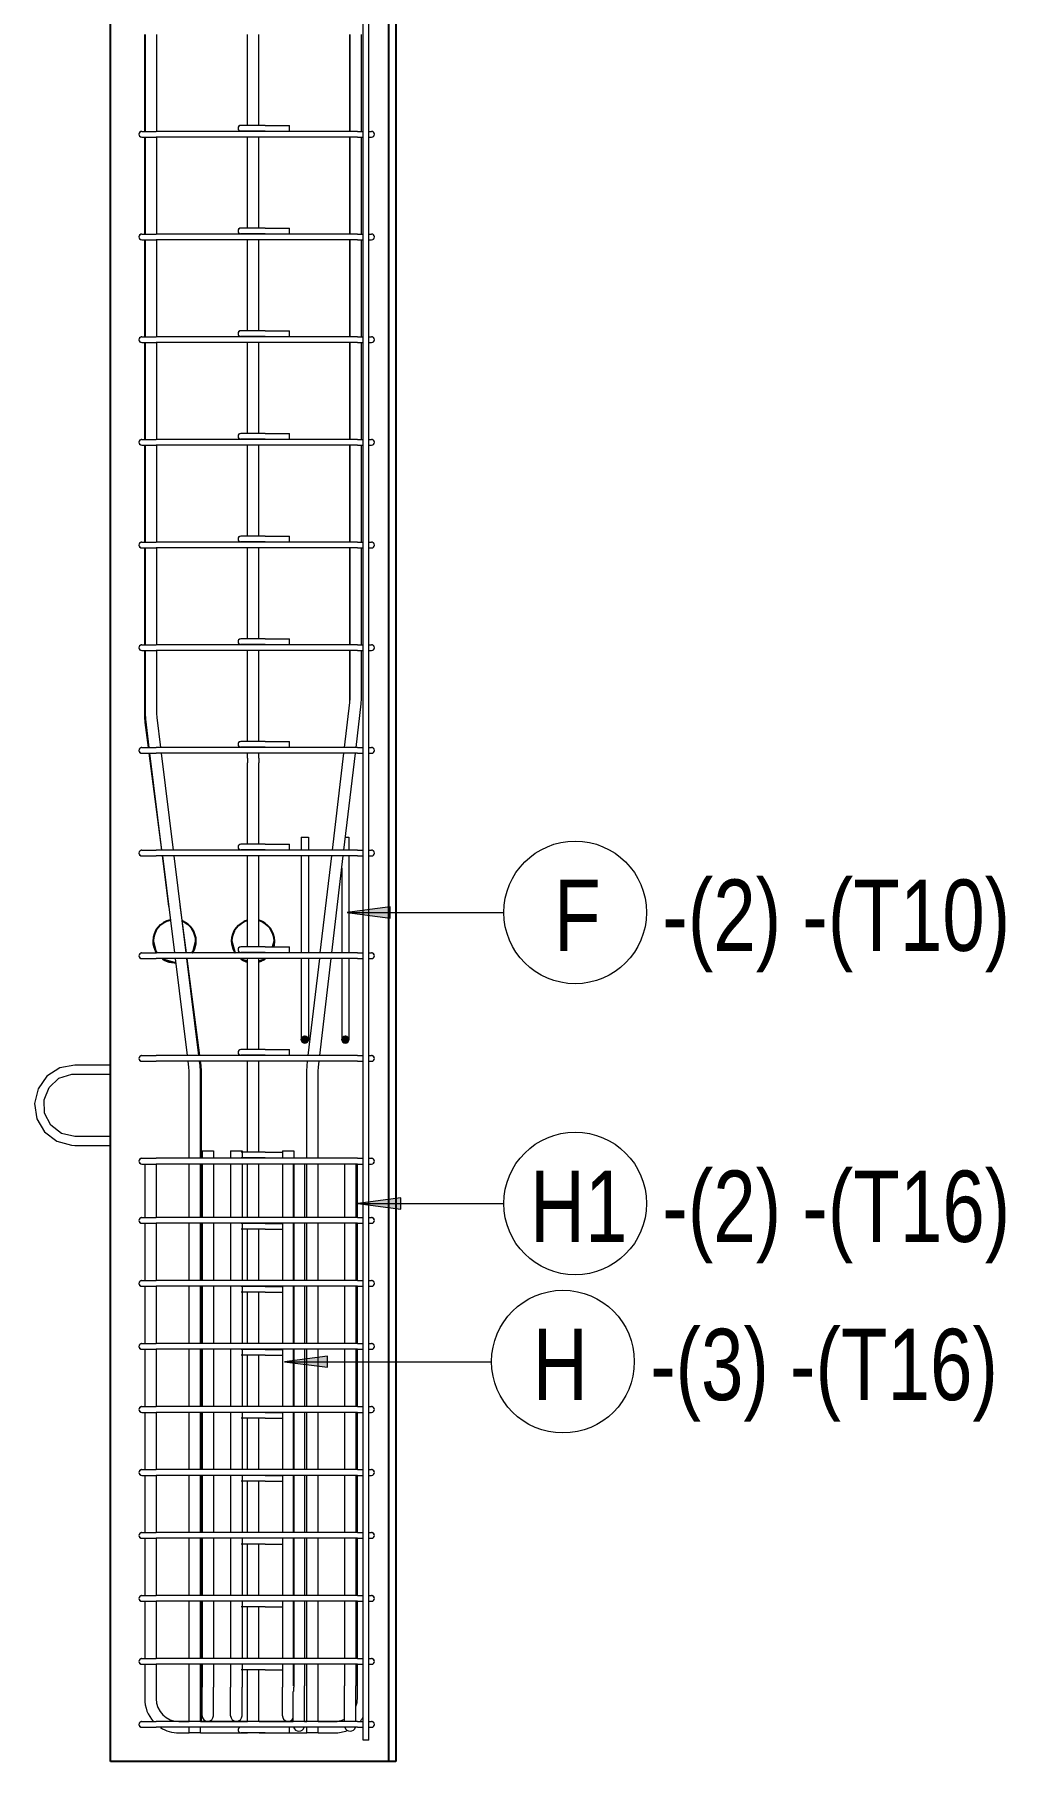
# Model space of a CAD drawing. Header units: millimetres. Extents: x 1435 to 26503, y -2036 to 18836.
# Drawn here: x 8909 to 10269, y -1395 to 1026 of the extents above; entities that cross this region are included whole.
import ezdxf

# ---------------------------------------------------------------- set-up
doc = ezdxf.new("R2010")
doc.units = ezdxf.units.MM
for name, color, linetype, lineweight in [('A-GENM', 13, 'Continuous', 18), ('A-WALL', 113, 'Continuous', 25), ('S-RBAR', 171, 'Continuous', 18), ('S-RBAR-IDEN', 171, 'Continuous', 9)]:
    doc.layers.add(name, color=color, linetype=linetype, lineweight=lineweight)
doc.styles.add('Nirmala UI Semilight', font='NirmalaS.ttf', dxfattribs={"width": 0.8, "height": 100})

# ---------------------------------------------------------------- blocks, each defined once
blk = doc.blocks.new('12_7Ø_ Lifting Insert_COLUMN - 12_9Ø Lifting insert-1653171-Elevation Right 1')
at = {"layer": 'A-GENM'}
for p, q in [((17735.4, 2176.3), (17685.4, 2176.3)), ((17685.4, 2163.6), (17735.4, 2163.6)), ((17735.4, 2076.3), (17685.4, 2076.3)), ((17685.4, 2063.6), (17735.4, 2063.6))]:
    blk.add_line(p, q, dxfattribs=at)
at = {"layer": 'A-GENM', "flags": 128}
for points in [[(17685.4, 2176.3), (17664.4, 2172.3), (17646.4, 2160.6), (17634, 2143.1), (17629.1, 2122.2), (17632.4, 2101), (17643.3, 2082.5), (17660.4, 2069.5), (17681.1, 2063.8), (17685.4, 2063.6)], [(17685.4, 2076.3), (17667, 2080.4), (17652.1, 2091.9), (17643.3, 2108.6), (17642.4, 2127.4), (17649.5, 2144.8), (17663.3, 2157.7), (17681.3, 2163.5), (17685.4, 2163.6)]]:
    blk.add_lwpolyline(points, dxfattribs=at)
blk = doc.blocks.new('M_Rebar Tag_rfa MARK - ARROW-794226-Elevation Right 1')
at = {"layer": 'S-RBAR-IDEN'}
blk.add_circle((17010.2, 3367), 100, dxfattribs=at)

msp = doc.modelspace()

# ---------------------------------------------------------------- hatches: boundary and pattern name
at = {"layer": 'S-RBAR'}
for points in [[(9287.7, -388), (9292.7, -383), (9287.7, -378), (9282.7, -383)], [(9344.5, -388), (9349.5, -383), (9344.5, -378), (9339.5, -383)]]:
    msp.add_hatch(color=256, dxfattribs=at).paths.add_polyline_path(points)
h = msp.add_hatch(color=256, dxfattribs=at)
edge = h.paths.add_edge_path()
edge.add_arc((9287.7, -383), 5, 0, 360)
h = msp.add_hatch(color=256, dxfattribs=at)
edge = h.paths.add_edge_path()
edge.add_arc((9344.5, -383), 5, 0, 360)
at = {"layer": 'S-RBAR-IDEN'}
for points in [[(9347.2, -204.8), (9407.2, -212.7), (9407.2, -196.9)], [(9362, -612.8), (9422, -620.7), (9422, -604.9)], [(9259.4, -834.6), (9319.4, -842.5), (9319.4, -826.7)]]:
    msp.add_hatch(color=256, dxfattribs=at).paths.add_polyline_path(points)

# ---------------------------------------------------------------- linework, layer by layer
at = {"layer": 'A-WALL'}
for p, q in [((9405.3, -1395), (9405.3, 3660)), ((9415.3, 3650), (9415.3, -1395)), ((9015.3, -1395), (9015.3, 3040)), ((9242.9, -253.1), (9245.1, -245)), ((9105.1, -275), (9107, -274.5)), ((9415.3, -1395), (9015.3, -1395))]:
    msp.add_line(p, q, dxfattribs=at)
at = {"layer": 'A-WALL', "flags": 128}
for points in [[(9075.1, -245), (9079.1, -260), (9080.7, -261.6)], [(9129.5, -261.6), (9131.1, -259.9), (9135.1, -245)], [(9185.1, -245), (9189.1, -260), (9190.7, -261.6)], [(9088.7, -269.6), (9090.1, -271), (9105.1, -275)], [(9198.7, -269.6), (9200.1, -271), (9207.3, -272.9)], [(9223.5, -272.7), (9230.3, -270.9), (9231.5, -269.6)]]:
    msp.add_lwpolyline(points, dxfattribs=at)
at = {"layer": 'A-WALL'}
for centre, start, end in [((9105.1, -245), 100.4023, 180), ((9105.1, -245), 0, 68.1369), ((9215.1, -245), 105.0838, 180), ((9215.1, -245), 0, 73.6277), ((9105.1, -245), 180.4445, 209.7032), ((9105.1, -245), 210.8168, 213.7923), ((9105.1, -245), 326.2077, 329.6202), ((9105.1, -245), 330.7388, 359.552), ((9215.1, -245), 180.4445, 209.7032), ((9215.1, -245), 210.8168, 213.7923), ((9215.1, -245), 345.0621, 359.5481), ((9105.1, -245), 235.564, 239.6192), ((9105.1, -245), 241.0173, 269.2678), ((9105.1, -245), 270.7211, 273.7238), ((9215.1, -245), 235.564, 239.6192), ((9215.1, -245), 241.0173, 254.9162), ((9215.1, -245), 286.3723, 299.9145), ((9215.1, -245), 301.2876, 304.4581)]:
    msp.add_arc(centre, 30, start, end, dxfattribs=at)
at = {"layer": 'S-RBAR'}
for p, q in [((9369.3, -1365), (9369.3, 3630)), ((9377.3, -1365), (9377.3, 3630)), ((9063.4, 890), (9063.4, 1025.7)), ((9064.3, 890), (9064.3, 1025.7)), ((9080.3, 890), (9080.3, 1025.7)), ((9207.3, 898.5), (9207.3, 1025.7)), ((9223.3, 898.5), (9223.3, 1025.7)), ((9350.9, 890), (9350.9, 1025.7)), ((9351.2, 890), (9351.2, 1025.7)), ((9367.2, 890), (9367.2, 1025.7)), ((9232.2, 898.5), (9198.1, 898.5)), ((9232.2, 898.5), (9266.1, 898.5)), ((9266.1, 890.5), (9266.1, 898.5)), ((9059.3, 890), (9079.3, 890)), ((9059.3, 882), (9079.3, 882)), ((9063.4, 746.1), (9063.4, 882)), ((9064.3, 746.1), (9064.3, 882)), ((9361.3, 890), (9079.3, 890)), ((9361.3, 882), (9079.3, 882)), ((9080.3, 746.1), (9080.3, 882)), ((9232.2, 890.5), (9198.1, 890.5)), ((9207.3, 754.5), (9207.3, 882)), ((9223.3, 754.5), (9223.3, 882)), ((9232.2, 890.5), (9266.1, 890.5)), ((9350.9, 746.1), (9350.9, 882)), ((9351.2, 746.1), (9351.2, 882)), ((9361.3, 890), (9369.9, 890)), ((9361.3, 882), (9369.9, 882)), ((9367.2, 746.1), (9367.2, 882)), ((9378.5, 890), (9381.3, 890)), ((9378.5, 882), (9381.3, 882)), ((9232.2, 754.5), (9198.1, 754.5)), ((9232.2, 754.5), (9266.1, 754.5)), ((9266.1, 746.5), (9266.1, 754.5)), ((9059.3, 746.1), (9079.3, 746.1)), ((9059.3, 738.1), (9079.3, 738.1)), ((9063.4, 602.1), (9063.4, 738.1)), ((9064.3, 602.1), (9064.3, 738.1)), ((9361.3, 746.1), (9079.3, 746.1)), ((9361.3, 738.1), (9079.3, 738.1)), ((9080.3, 602.1), (9080.3, 738.1)), ((9232.2, 746.5), (9198.1, 746.5)), ((9207.3, 610.6), (9207.3, 738.1)), ((9223.3, 610.6), (9223.3, 738.1)), ((9232.2, 746.5), (9266.1, 746.5)), ((9350.9, 602.1), (9350.9, 738.1)), ((9351.2, 602.1), (9351.2, 738.1)), ((9361.3, 746.1), (9369.9, 746.1)), ((9361.3, 738.1), (9369.9, 738.1)), ((9367.2, 602.1), (9367.2, 738.1)), ((9378.5, 746.1), (9381.3, 746.1)), ((9378.5, 738.1), (9381.3, 738.1)), ((9232.2, 610.6), (9198.1, 610.6)), ((9232.2, 610.6), (9266.1, 610.6)), ((9266.1, 602.6), (9266.1, 610.6)), ((9059.3, 602.1), (9079.3, 602.1)), ((9059.3, 594.1), (9079.3, 594.1)), ((9063.4, 458.2), (9063.4, 594.1)), ((9064.3, 458.2), (9064.3, 594.1)), ((9361.3, 602.1), (9079.3, 602.1)), ((9361.3, 594.1), (9079.3, 594.1)), ((9080.3, 458.2), (9080.3, 594.1)), ((9232.2, 602.6), (9198.1, 602.6)), ((9207.3, 466.6), (9207.3, 594.1)), ((9223.3, 466.6), (9223.3, 594.1)), ((9232.2, 602.6), (9266.1, 602.6)), ((9350.9, 458.2), (9350.9, 594.1)), ((9351.2, 458.2), (9351.2, 594.1)), ((9361.3, 602.1), (9369.9, 602.1)), ((9361.3, 594.1), (9369.9, 594.1)), ((9367.2, 458.2), (9367.2, 594.1)), ((9378.5, 602.1), (9381.3, 602.1)), ((9378.5, 594.1), (9381.3, 594.1)), ((9232.2, 466.6), (9198.1, 466.6)), ((9232.2, 466.6), (9266.1, 466.6)), ((9266.1, 458.6), (9266.1, 466.6)), ((9059.3, 458.2), (9079.3, 458.2)), ((9059.3, 450.2), (9079.3, 450.2)), ((9063.4, 314.2), (9063.4, 450.2)), ((9064.3, 314.2), (9064.3, 450.2)), ((9361.3, 458.2), (9079.3, 458.2)), ((9361.3, 450.2), (9079.3, 450.2)), ((9080.3, 314.2), (9080.3, 450.2)), ((9232.2, 458.6), (9198.1, 458.6)), ((9207.3, 322.7), (9207.3, 450.2)), ((9223.3, 322.7), (9223.3, 450.2)), ((9232.2, 458.6), (9266.1, 458.6)), ((9350.9, 314.2), (9350.9, 450.2)), ((9351.2, 314.2), (9351.2, 450.2)), ((9361.3, 458.2), (9369.9, 458.2)), ((9361.3, 450.2), (9369.9, 450.2)), ((9367.2, 314.2), (9367.2, 450.2)), ((9378.5, 458.2), (9381.3, 458.2)), ((9378.5, 450.2), (9381.3, 450.2)), ((9232.2, 322.7), (9198.1, 322.7)), ((9232.2, 322.7), (9266.1, 322.7)), ((9266.1, 314.7), (9266.1, 322.7)), ((9059.3, 314.2), (9079.3, 314.2)), ((9059.3, 306.2), (9079.3, 306.2)), ((9063.4, 170.3), (9063.4, 306.2)), ((9064.3, 170.3), (9064.3, 306.2)), ((9361.3, 314.2), (9079.3, 314.2)), ((9361.3, 306.2), (9079.3, 306.2)), ((9080.3, 170.3), (9080.3, 306.2)), ((9232.2, 314.7), (9198.1, 314.7)), ((9207.3, 178.7), (9207.3, 306.2)), ((9223.3, 178.7), (9223.3, 306.2)), ((9232.2, 314.7), (9266.1, 314.7)), ((9350.9, 170.3), (9350.9, 306.2)), ((9351.2, 170.3), (9351.2, 306.2)), ((9361.3, 314.2), (9369.9, 314.2)), ((9361.3, 306.2), (9369.9, 306.2)), ((9367.2, 170.3), (9367.2, 306.2)), ((9378.5, 314.2), (9381.3, 314.2)), ((9378.5, 306.2), (9381.3, 306.2)), ((9059.3, 170.3), (9079.3, 170.3)), ((9361.3, 170.3), (9079.3, 170.3)), ((9232.2, 178.7), (9198.1, 178.7)), ((9232.2, 170.7), (9198.1, 170.7)), ((9232.2, 178.7), (9266.1, 178.7)), ((9232.2, 170.7), (9266.1, 170.7)), ((9266.1, 170.7), (9266.1, 178.7)), ((9361.3, 170.3), (9369.9, 170.3)), ((9378.5, 170.3), (9381.3, 170.3)), ((9059.3, 162.3), (9079.3, 162.3)), ((9063.4, 69), (9063.4, 162.3)), ((9064.3, 73.9), (9064.3, 162.3)), ((9361.3, 162.3), (9079.3, 162.3)), ((9080.3, 73.9), (9080.3, 162.3)), ((9207.3, 34.8), (9207.3, 162.3)), ((9223.3, 34.8), (9223.3, 162.3)), ((9350.9, 93.4), (9350.9, 162.3)), ((9351.2, 95.2), (9351.2, 162.3)), ((9361.3, 162.3), (9369.9, 162.3)), ((9367.2, 95.2), (9367.2, 162.3)), ((9378.5, 162.3), (9381.3, 162.3)), ((9064.8, 66.3), (9064.3, 73.9)), ((9080.6, 68.3), (9080.3, 73.9)), ((9343.4, 26.3), (9350.8, 89.6)), ((9350.6, 87.8), (9350.9, 93.4)), ((9350.8, 89.6), (9351.2, 95.2)), ((9359.5, 26.3), (9366.7, 87.7)), ((9366.7, 87.7), (9367.2, 95.2)), ((9063.9, 61.3), (9063.4, 69)), ((9068.4, 26.3), (9063.9, 61.3)), ((9069.7, 26.3), (9064.8, 66.3)), ((9085.8, 26.3), (9080.6, 68.3)), ((9059.3, 26.3), (9079.3, 26.3)), ((9361.3, 26.3), (9079.3, 26.3)), ((9232.2, 34.8), (9198.1, 34.8)), ((9232.2, 26.8), (9198.1, 26.8)), ((9232.2, 34.8), (9266.1, 34.8)), ((9232.2, 26.8), (9266.1, 26.8)), ((9266.1, 26.8), (9266.1, 34.8)), ((9361.3, 26.3), (9369.9, 26.3)), ((9378.5, 26.3), (9381.3, 26.3)), ((9059.3, 18.3), (9079.3, 18.3)), ((9087.1, -117.6), (9069.5, 18.3)), ((9087.5, -117.6), (9070.7, 18.3)), ((9361.3, 18.3), (9079.3, 18.3)), ((9103.7, -117.6), (9086.8, 18.3)), ((9207.3, 11.6), (9207.3, 18.3)), ((9207.3, 11.6), (9207.3, 5.1)), ((9207.3, -109.2), (9207.3, 5.1)), ((9223.3, 11.6), (9223.3, 18.3)), ((9223.3, 11.6), (9223.3, 5.1)), ((9223.3, -109.2), (9223.3, 5.1)), ((9326.4, -117.6), (9342.4, 18.3)), ((9342.5, -117.6), (9358.5, 18.3)), ((9361.3, 18.3), (9369.9, 18.3)), ((9378.5, 18.3), (9381.3, 18.3)), ((9059.3, -117.6), (9079.3, -117.6)), ((9361.3, -117.6), (9079.3, -117.6)), ((9232.2, -109.2), (9198.1, -109.2)), ((9232.2, -117.2), (9198.1, -117.2)), ((9232.2, -109.2), (9266.1, -109.2)), ((9232.2, -117.2), (9266.1, -117.2)), ((9266.1, -117.2), (9266.1, -109.2)), ((9282.7, -99.5), (9282.7, -117.6)), ((9282.7, -99.5), (9292.7, -99.5)), ((9292.7, -99.5), (9292.7, -117.6)), ((9344.7, -99.5), (9349.5, -99.5)), ((9349.5, -99.5), (9349.5, -117.6)), ((9361.3, -117.6), (9369.9, -117.6)), ((9378.5, -117.6), (9381.3, -117.6)), ((9059.3, -125.6), (9079.3, -125.6)), ((9361.3, -125.6), (9079.3, -125.6)), ((9097.3, -196.7), (9088.1, -125.6)), ((9105.4, -261.6), (9088.5, -125.6)), ((9121.5, -261.6), (9104.7, -125.6)), ((9207.3, -253.1), (9207.3, -125.6)), ((9223.3, -253.1), (9223.3, -125.6)), ((9282.7, -125.6), (9282.7, -261.6)), ((9292.7, -125.6), (9292.7, -261.6)), ((9309.4, -261.6), (9325.5, -125.6)), ((9325.6, -261.6), (9341.6, -125.6)), ((9339.5, -142.9), (9339.5, -261.6)), ((9349.5, -125.6), (9349.5, -261.6)), ((9361.3, -125.6), (9369.9, -125.6)), ((9378.5, -125.6), (9381.3, -125.6)), ((9121.9, -261.6), (9113.2, -194.7)), ((9059.3, -261.6), (9079.3, -261.6)), ((9361.3, -261.6), (9079.3, -261.6)), ((9232.2, -253.1), (9198.1, -253.1)), ((9232.2, -261.1), (9198.1, -261.1)), ((9232.2, -253.1), (9266.1, -253.1)), ((9232.2, -261.1), (9266.1, -261.1)), ((9266.1, -261.1), (9266.1, -253.1)), ((9361.3, -261.6), (9369.9, -261.6)), ((9378.5, -261.6), (9381.3, -261.6)), ((9059.3, -269.6), (9079.3, -269.6)), ((9361.3, -269.6), (9079.3, -269.6)), ((9123.2, -405.5), (9106.4, -269.6)), ((9139.3, -405.5), (9122.5, -269.6)), ((9140.5, -405.5), (9122.9, -269.6)), ((9207.3, -397.1), (9207.3, -269.6)), ((9223.3, -397.1), (9223.3, -269.6)), ((9282.7, -269.6), (9282.7, -348)), ((9292.5, -405.5), (9308.5, -269.6)), ((9292.7, -269.6), (9292.7, -348)), ((9308.6, -405.5), (9324.6, -269.6)), ((9339.5, -269.6), (9339.5, -348)), ((9349.5, -269.6), (9349.5, -348)), ((9361.3, -269.6), (9369.9, -269.6)), ((9378.5, -269.6), (9381.3, -269.6)), ((9282.7, -348), (9282.7, -383)), ((9292.7, -348), (9292.7, -383)), ((9339.5, -348), (9339.5, -383)), ((9349.5, -348), (9349.5, -383)), ((9287.7, -378), (9282.7, -383)), ((9282.7, -383), (9287.7, -388)), ((9292.7, -383), (9287.7, -378)), ((9287.7, -388), (9292.7, -383)), ((9344.5, -378), (9339.5, -383)), ((9339.5, -383), (9344.5, -388)), ((9349.5, -383), (9344.5, -378)), ((9344.5, -388), (9349.5, -383)), ((9059.3, -405.5), (9079.3, -405.5)), ((9361.3, -405.5), (9079.3, -405.5)), ((9232.2, -397.1), (9198.1, -397.1)), ((9232.2, -405.1), (9198.1, -405.1)), ((9207.3, -405.5), (9207.3, -405.1)), ((9223.3, -405.5), (9223.3, -405.1)), ((9232.2, -397.1), (9266.1, -397.1)), ((9232.2, -405.1), (9266.1, -405.1)), ((9266.1, -405.1), (9266.1, -397.1)), ((9361.3, -405.5), (9369.9, -405.5)), ((9378.5, -405.5), (9381.3, -405.5)), ((9059.3, -413.5), (9079.3, -413.5)), ((9361.3, -413.5), (9079.3, -413.5)), ((9125.2, -421.6), (9124.2, -413.5)), ((9125.5, -427.2), (9125.2, -421.6)), ((9125.5, -549.5), (9125.5, -427.2)), ((9141.1, -419.6), (9140.3, -413.5)), ((9141.5, -427.2), (9141.1, -419.6)), ((9141.5, -549.5), (9141.5, -427.2)), ((9142.3, -419.6), (9141.6, -413.5)), ((9142.8, -427.2), (9142.3, -419.6)), ((9142.8, -549.5), (9142.8, -427.2)), ((9207.3, -420.6), (9207.3, -413.5)), ((9207.3, -427.2), (9207.3, -420.6)), ((9207.3, -541), (9207.3, -427.2)), ((9223.3, -420.6), (9223.3, -413.5)), ((9223.3, -427.2), (9223.3, -420.6)), ((9223.3, -541), (9223.3, -427.2)), ((9290.4, -427.2), (9290.8, -419.7)), ((9290.4, -549.5), (9290.4, -427.2)), ((9290.8, -419.7), (9291.5, -413.5)), ((9306.4, -427.2), (9306.7, -421.5)), ((9306.4, -549.5), (9306.4, -427.2)), ((9306.7, -421.5), (9307.6, -413.5)), ((9361.3, -413.5), (9369.9, -413.5)), ((9378.5, -413.5), (9381.3, -413.5)), ((9059.3, -549.5), (9079.3, -549.5)), ((9361.3, -549.5), (9079.3, -549.5)), ((9143.6, -538.9), (9143.6, -549.5)), ((9143.6, -538.9), (9159.6, -538.9)), ((9159.6, -538.9), (9159.6, -549.5)), ((9183.7, -538.9), (9183.7, -549.5)), ((9183.7, -538.9), (9199.7, -538.9)), ((9232.2, -541), (9198.5, -541)), ((9232.2, -549), (9198.5, -549)), ((9199.7, -538.9), (9199.7, -549.5)), ((9207.3, -549.5), (9207.3, -549)), ((9223.3, -549.5), (9223.3, -549)), ((9232.2, -541), (9255.8, -541)), ((9232.2, -549), (9255.8, -549)), ((9256.3, -538.9), (9256.3, -549.5)), ((9256.3, -538.9), (9272.3, -538.9)), ((9272.3, -538.9), (9272.3, -549.5)), ((9361.3, -549.5), (9369.9, -549.5)), ((9378.5, -549.5), (9381.3, -549.5)), ((9059.3, -557.5), (9079.3, -557.5)), ((9063.3, -557.5), (9063.3, -632.6)), ((9079.3, -557.5), (9079.3, -632.6)), ((9361.3, -557.5), (9079.3, -557.5)), ((9125.5, -632.6), (9125.5, -557.5)), ((9141.5, -632.6), (9141.5, -557.5)), ((9142.8, -632.6), (9142.8, -557.5)), ((9143.6, -557.5), (9143.6, -632.6)), ((9159.6, -557.5), (9159.6, -632.6)), ((9183.7, -557.5), (9183.7, -632.6)), ((9199.7, -557.5), (9199.7, -632.6)), ((9207.3, -632.6), (9207.3, -557.5)), ((9223.3, -632.6), (9223.3, -557.5)), ((9256.3, -557.5), (9256.3, -632.6)), ((9271.4, -557.5), (9271.4, -632.6)), ((9272.3, -557.5), (9272.3, -632.6)), ((9287.4, -557.5), (9287.4, -632.6)), ((9290.4, -632.6), (9290.4, -557.5)), ((9306.4, -632.6), (9306.4, -557.5)), ((9343.2, -557.5), (9343.2, -632.6)), ((9359.2, -557.5), (9359.2, -632.6)), ((9361.3, -632.6), (9361.3, -557.5)), ((9361.3, -557.5), (9369.9, -557.5)), ((9378.5, -557.5), (9381.3, -557.5)), ((9059.3, -632.6), (9079.3, -632.6)), ((9059.3, -640.6), (9079.3, -640.6)), ((9063.3, -640.6), (9063.3, -720.9)), ((9361.3, -632.6), (9079.3, -632.6)), ((9361.3, -640.6), (9079.3, -640.6)), ((9079.3, -640.6), (9079.3, -720.9)), ((9125.5, -720.9), (9125.5, -640.6)), ((9141.5, -720.9), (9141.5, -640.6)), ((9142.8, -720.9), (9142.8, -640.6)), ((9143.6, -640.6), (9143.6, -720.9)), ((9159.6, -640.6), (9159.6, -720.9)), ((9183.7, -640.6), (9183.7, -720.9)), ((9232.2, -640.9), (9198.5, -640.9)), ((9232.2, -648.9), (9198.5, -648.9)), ((9199.7, -640.6), (9199.7, -720.9)), ((9207.3, -720.9), (9207.3, -648.9)), ((9223.3, -720.9), (9223.3, -648.9)), ((9232.2, -640.9), (9256.3, -640.9)), ((9232.2, -648.9), (9256.3, -648.9)), ((9256.3, -640.6), (9256.3, -720.9)), ((9271.4, -640.6), (9271.4, -720.9)), ((9272.3, -640.6), (9272.3, -720.9)), ((9287.4, -640.6), (9287.4, -720.9)), ((9290.4, -720.9), (9290.4, -640.6)), ((9306.4, -720.9), (9306.4, -640.6)), ((9343.2, -640.6), (9343.2, -720.9)), ((9359.2, -640.6), (9359.2, -720.9)), ((9361.3, -632.6), (9369.9, -632.6)), ((9361.3, -640.6), (9369.9, -640.6)), ((9361.3, -720.9), (9361.3, -640.6)), ((9378.5, -632.6), (9381.3, -632.6)), ((9378.5, -640.6), (9381.3, -640.6)), ((9059.3, -720.9), (9079.3, -720.9)), ((9361.3, -720.9), (9079.3, -720.9)), ((9361.3, -720.9), (9369.9, -720.9)), ((9378.5, -720.9), (9381.3, -720.9)), ((9059.3, -728.9), (9079.3, -728.9)), ((9063.3, -728.9), (9063.3, -809.2)), ((9361.3, -728.9), (9079.3, -728.9)), ((9079.3, -728.9), (9079.3, -809.2)), ((9125.5, -809.2), (9125.5, -728.9)), ((9141.5, -809.2), (9141.5, -728.9)), ((9142.8, -809.2), (9142.8, -728.9)), ((9143.6, -728.9), (9143.6, -809.2)), ((9159.6, -728.9), (9159.6, -809.2)), ((9183.7, -728.9), (9183.7, -809.2)), ((9232.2, -729.2), (9198.5, -729.2)), ((9232.2, -737.2), (9198.5, -737.2)), ((9199.7, -728.9), (9199.7, -809.2)), ((9207.3, -809.2), (9207.3, -737.2)), ((9223.3, -809.2), (9223.3, -737.2)), ((9232.2, -729.2), (9256.3, -729.2)), ((9232.2, -737.2), (9256.3, -737.2)), ((9256.3, -728.9), (9256.3, -809.2)), ((9271.4, -728.9), (9271.4, -809.2)), ((9272.3, -728.9), (9272.3, -809.2)), ((9287.4, -728.9), (9287.4, -809.2)), ((9290.4, -809.2), (9290.4, -728.9)), ((9306.4, -809.2), (9306.4, -728.9)), ((9343.2, -728.9), (9343.2, -809.2)), ((9359.2, -728.9), (9359.2, -809.2)), ((9361.3, -728.9), (9369.9, -728.9)), ((9361.3, -809.2), (9361.3, -728.9)), ((9378.5, -728.9), (9381.3, -728.9)), ((9059.3, -809.2), (9079.3, -809.2)), ((9059.3, -817.2), (9079.3, -817.2)), ((9063.3, -817.2), (9063.3, -897.6)), ((9361.3, -809.2), (9079.3, -809.2)), ((9361.3, -817.2), (9079.3, -817.2)), ((9079.3, -817.2), (9079.3, -897.6)), ((9125.5, -897.6), (9125.5, -817.2)), ((9141.5, -897.6), (9141.5, -817.2)), ((9142.8, -897.6), (9142.8, -817.2)), ((9143.6, -817.2), (9143.6, -897.6)), ((9159.6, -817.2), (9159.6, -897.6)), ((9183.7, -817.2), (9183.7, -897.6)), ((9232.2, -817.4), (9198.5, -817.4)), ((9199.7, -817.2), (9199.7, -897.6)), ((9232.2, -817.4), (9256.3, -817.4)), ((9256.3, -817.2), (9256.3, -897.6)), ((9271.4, -817.2), (9271.4, -897.6)), ((9272.3, -817.2), (9272.3, -897.6)), ((9287.4, -817.2), (9287.4, -897.6)), ((9290.4, -897.6), (9290.4, -817.2)), ((9306.4, -897.6), (9306.4, -817.2)), ((9343.2, -817.2), (9343.2, -897.6)), ((9359.2, -817.2), (9359.2, -897.6)), ((9361.3, -809.2), (9369.9, -809.2)), ((9361.3, -817.2), (9369.9, -817.2)), ((9361.3, -897.6), (9361.3, -817.2)), ((9378.5, -809.2), (9381.3, -809.2)), ((9378.5, -817.2), (9381.3, -817.2)), ((9232.2, -825.4), (9198.5, -825.4)), ((9207.3, -897.6), (9207.3, -825.4)), ((9223.3, -897.6), (9223.3, -825.4)), ((9232.2, -825.4), (9256.3, -825.4)), ((9059.3, -897.6), (9079.3, -897.6)), ((9059.3, -905.6), (9079.3, -905.6)), ((9063.3, -905.6), (9063.3, -985.9)), ((9361.3, -897.6), (9079.3, -897.6)), ((9361.3, -905.6), (9079.3, -905.6)), ((9079.3, -905.6), (9079.3, -985.9)), ((9125.5, -985.9), (9125.5, -905.6)), ((9141.5, -985.9), (9141.5, -905.6)), ((9142.8, -985.9), (9142.8, -905.6)), ((9143.6, -905.6), (9143.6, -985.9)), ((9159.6, -905.6), (9159.6, -985.9)), ((9183.7, -905.6), (9183.7, -985.9)), ((9232.2, -905.7), (9198.5, -905.7)), ((9232.2, -913.7), (9198.5, -913.7)), ((9199.7, -905.6), (9199.7, -985.9)), ((9207.3, -985.9), (9207.3, -913.7)), ((9223.3, -985.9), (9223.3, -913.7)), ((9232.2, -905.7), (9256.3, -905.7)), ((9232.2, -913.7), (9256.3, -913.7)), ((9256.3, -905.6), (9256.3, -985.9)), ((9271.4, -905.6), (9271.4, -985.9)), ((9272.3, -905.6), (9272.3, -985.9)), ((9287.4, -905.6), (9287.4, -985.9)), ((9290.4, -985.9), (9290.4, -905.6)), ((9306.4, -985.9), (9306.4, -905.6)), ((9343.2, -905.6), (9343.2, -985.9)), ((9359.2, -905.6), (9359.2, -985.9)), ((9361.3, -897.6), (9369.9, -897.6)), ((9361.3, -905.6), (9369.9, -905.6)), ((9361.3, -985.9), (9361.3, -905.6)), ((9378.5, -897.6), (9381.3, -897.6)), ((9378.5, -905.6), (9381.3, -905.6)), ((9059.3, -985.9), (9079.3, -985.9)), ((9361.3, -985.9), (9079.3, -985.9)), ((9361.3, -985.9), (9369.9, -985.9)), ((9378.5, -985.9), (9381.3, -985.9)), ((9059.3, -993.9), (9079.3, -993.9)), ((9063.3, -993.9), (9063.3, -1074.2)), ((9361.3, -993.9), (9079.3, -993.9)), ((9079.3, -993.9), (9079.3, -1074.2)), ((9125.5, -1074.2), (9125.5, -993.9)), ((9141.5, -1074.2), (9141.5, -993.9)), ((9142.8, -1074.2), (9142.8, -993.9)), ((9143.6, -993.9), (9143.6, -1074.2)), ((9159.6, -993.9), (9159.6, -1074.2)), ((9183.7, -993.9), (9183.7, -1074.2)), ((9232.2, -993.9), (9198.5, -993.9)), ((9232.2, -1001.9), (9198.5, -1001.9)), ((9199.7, -993.9), (9199.7, -1074.2)), ((9207.3, -1074.2), (9207.3, -1001.9)), ((9223.3, -1074.2), (9223.3, -1001.9)), ((9232.2, -993.9), (9256.3, -993.9)), ((9232.2, -1001.9), (9256.3, -1001.9)), ((9256.3, -993.9), (9256.3, -1074.2)), ((9271.4, -993.9), (9271.4, -1074.2)), ((9272.3, -993.9), (9272.3, -1074.2)), ((9287.4, -993.9), (9287.4, -1074.2)), ((9290.4, -1074.2), (9290.4, -993.9)), ((9306.4, -1074.2), (9306.4, -993.9)), ((9343.2, -993.9), (9343.2, -1074.2)), ((9359.2, -993.9), (9359.2, -1074.2)), ((9361.3, -993.9), (9369.9, -993.9)), ((9361.3, -1074.2), (9361.3, -993.9)), ((9378.5, -993.9), (9381.3, -993.9)), ((9059.3, -1074.2), (9079.3, -1074.2)), ((9059.3, -1082.2), (9079.3, -1082.2)), ((9063.3, -1082.2), (9063.3, -1162.5)), ((9361.3, -1074.2), (9079.3, -1074.2)), ((9361.3, -1082.2), (9079.3, -1082.2)), ((9079.3, -1082.2), (9079.3, -1162.5)), ((9125.5, -1162.5), (9125.5, -1082.2)), ((9141.5, -1162.5), (9141.5, -1082.2)), ((9142.8, -1162.5), (9142.8, -1082.2)), ((9143.6, -1082.2), (9143.6, -1162.5)), ((9159.6, -1082.2), (9159.6, -1162.5)), ((9183.7, -1082.2), (9183.7, -1162.5)), ((9199.7, -1082.2), (9199.7, -1162.5)), ((9256.3, -1082.2), (9256.3, -1162.5)), ((9271.4, -1082.2), (9271.4, -1162.5)), ((9272.3, -1082.2), (9272.3, -1162.5)), ((9287.4, -1082.2), (9287.4, -1162.5)), ((9290.4, -1162.5), (9290.4, -1082.2)), ((9306.4, -1162.5), (9306.4, -1082.2)), ((9343.2, -1082.2), (9343.2, -1162.5)), ((9359.2, -1082.2), (9359.2, -1162.5)), ((9361.3, -1074.2), (9369.9, -1074.2)), ((9361.3, -1082.2), (9369.9, -1082.2)), ((9361.3, -1162.5), (9361.3, -1082.2)), ((9378.5, -1074.2), (9381.3, -1074.2)), ((9378.5, -1082.2), (9381.3, -1082.2)), ((9232.2, -1090.2), (9198.5, -1090.2)), ((9207.3, -1162.5), (9207.3, -1090.2)), ((9223.3, -1162.5), (9223.3, -1090.2)), ((9232.2, -1090.2), (9256.3, -1090.2)), ((9059.3, -1162.5), (9079.3, -1162.5)), ((9059.3, -1170.5), (9079.3, -1170.5)), ((9063.3, -1170.5), (9063.3, -1250.8)), ((9361.3, -1162.5), (9079.3, -1162.5)), ((9361.3, -1170.5), (9079.3, -1170.5)), ((9079.3, -1170.5), (9079.3, -1250.8)), ((9125.5, -1250.8), (9125.5, -1170.5)), ((9141.5, -1250.8), (9141.5, -1170.5)), ((9142.8, -1250.8), (9142.8, -1170.5)), ((9143.6, -1170.5), (9143.6, -1250.8)), ((9159.6, -1170.5), (9159.6, -1250.8)), ((9183.7, -1170.5), (9183.7, -1250.8)), ((9232.2, -1178.4), (9198.5, -1178.4)), ((9199.7, -1170.5), (9199.7, -1250.8)), ((9207.3, -1250.8), (9207.3, -1178.4)), ((9223.3, -1250.8), (9223.3, -1178.4)), ((9232.2, -1178.4), (9256.3, -1178.4)), ((9256.3, -1170.5), (9256.3, -1250.8)), ((9271.4, -1170.5), (9271.4, -1250.8)), ((9272.3, -1170.5), (9272.3, -1250.8)), ((9287.4, -1170.5), (9287.4, -1250.8)), ((9290.4, -1250.8), (9290.4, -1170.5)), ((9306.4, -1250.8), (9306.4, -1170.5)), ((9343.2, -1170.5), (9343.2, -1250.8)), ((9359.2, -1170.5), (9359.2, -1250.8)), ((9361.3, -1162.5), (9369.9, -1162.5)), ((9361.3, -1170.5), (9369.9, -1170.5)), ((9361.3, -1250.8), (9361.3, -1170.5)), ((9378.5, -1162.5), (9381.3, -1162.5)), ((9378.5, -1170.5), (9381.3, -1170.5)), ((9059.3, -1250.8), (9079.3, -1250.8)), ((9059.3, -1258.8), (9079.3, -1258.8)), ((9063.3, -1258.8), (9063.3, -1307)), ((9361.3, -1250.8), (9079.3, -1250.8)), ((9361.3, -1258.8), (9079.3, -1258.8)), ((9079.3, -1258.8), (9079.3, -1307)), ((9125.5, -1339.1), (9125.5, -1258.8)), ((9141.5, -1339.1), (9141.5, -1258.8)), ((9142.8, -1339), (9142.8, -1258.8)), ((9143.6, -1258.8), (9143.6, -1290.9)), ((9159.6, -1258.8), (9159.6, -1290.9)), ((9183.7, -1258.8), (9183.7, -1290.9)), ((9199.7, -1258.8), (9199.7, -1290.9)), ((9256.3, -1258.8), (9256.3, -1290.9)), ((9271.4, -1258.8), (9271.4, -1289)), ((9272.3, -1258.8), (9272.3, -1290.9)), ((9287.4, -1258.8), (9287.4, -1289)), ((9290.4, -1339.1), (9290.4, -1258.8)), ((9306.4, -1339.1), (9306.4, -1258.8)), ((9343.2, -1258.8), (9343.2, -1289)), ((9359.2, -1258.8), (9359.2, -1289)), ((9361.3, -1250.8), (9369.9, -1250.8)), ((9361.3, -1258.8), (9369.9, -1258.8)), ((9361.3, -1307), (9361.3, -1258.8)), ((9378.5, -1250.8), (9381.3, -1250.8)), ((9378.5, -1258.8), (9381.3, -1258.8)), ((9232.2, -1266.7), (9198.5, -1266.7)), ((9207.3, -1339.1), (9207.3, -1266.7)), ((9223.3, -1339.1), (9223.3, -1266.7)), ((9232.2, -1266.7), (9255.8, -1266.7)), ((9143.6, -1330.9), (9143.6, -1290.9)), ((9159.6, -1330.9), (9159.6, -1290.9)), ((9183.7, -1330.9), (9183.7, -1290.9)), ((9199.7, -1330.9), (9199.7, -1290.9)), ((9256.3, -1330.9), (9256.3, -1290.9)), ((9271.4, -1339.4), (9271.4, -1296.7)), ((9272.3, -1296.7), (9272.3, -1290.9)), ((9287.4, -1339.4), (9287.4, -1289)), ((9343.2, -1339.4), (9343.2, -1289)), ((9359.2, -1339.4), (9359.2, -1289)), ((9059.3, -1339.1), (9079.3, -1339.1)), ((9059.3, -1347.1), (9079.3, -1347.1)), ((9361.3, -1339.1), (9079.3, -1339.1)), ((9361.3, -1347.1), (9079.3, -1347.1)), ((9111.3, -1339), (9125.5, -1339)), ((9111.3, -1355), (9125.5, -1355)), ((9125.5, -1355), (9125.5, -1347.1)), ((9141.5, -1355), (9125.5, -1355)), ((9141.5, -1339), (9207.3, -1339)), ((9141.5, -1355), (9141.5, -1347.1)), ((9141.5, -1355), (9207.3, -1355)), ((9232.2, -1354.9), (9198.1, -1354.9)), ((9223.3, -1355), (9207.3, -1355)), ((9223.5, -1339), (9271.4, -1339)), ((9223.5, -1355), (9290.4, -1355)), ((9232.2, -1354.9), (9266.1, -1354.9)), ((9266.1, -1354.9), (9266.1, -1347.1)), ((9287.4, -1339), (9290.4, -1339)), ((9290.4, -1355), (9290.4, -1347.1)), ((9306.4, -1355), (9290.4, -1355)), ((9306.4, -1339), (9329.3, -1339)), ((9306.4, -1355), (9306.4, -1347.1)), ((9306.4, -1355), (9329.3, -1355)), ((9361.3, -1339.1), (9369.9, -1339.1)), ((9361.3, -1347.1), (9369.9, -1347.1)), ((9378.5, -1339.1), (9381.3, -1339.1)), ((9378.5, -1347.1), (9381.3, -1347.1)), ((9377.3, -1365), (9369.3, -1365))]:
    msp.add_line(p, q, dxfattribs=at)
for centre in [(9287.7, -383), (9344.5, -383)]:
    msp.add_circle(centre, 5, dxfattribs=at)
for centre, radius, start, end in [((9198.1, 894.5), 4, 90, 270), ((9198.1, 894.5), 4, 120, 165), ((9059.3, 886), 4, 90, 270), ((9059.3, 886), 4, 120, 165), ((9059.3, 886), 4, 120, 165), ((9059.3, 886), 4, 195, 240), ((9059.3, 886), 4, 195, 240), ((9059.3, 886), 4, 90, 105), ((9059.3, 886), 4, 90, 105), ((9198.1, 894.5), 4, 195, 240), ((9198.1, 894.5), 4, 255, 270), ((9381.3, 886), 4, 75, 90), ((9381.3, 886), 4, 270, 90), ((9381.3, 886), 4, 19.883, 60), ((9381.3, 886), 4, 300, 340.117), ((9198.1, 750.5), 4, 90, 270), ((9198.1, 750.5), 4, 120, 165), ((9059.3, 742.1), 4, 90, 270), ((9059.3, 742.1), 4, 120, 165), ((9059.3, 742.1), 4, 120, 165), ((9059.3, 742.1), 4, 195, 240), ((9059.3, 742.1), 4, 195, 240), ((9059.3, 742.1), 4, 90, 105), ((9059.3, 742.1), 4, 90, 105), ((9198.1, 750.5), 4, 195, 240), ((9198.1, 750.5), 4, 255, 270), ((9381.3, 742.1), 4, 75, 90), ((9381.3, 742.1), 4, 270, 90), ((9381.3, 742.1), 4, 19.883, 60), ((9381.3, 742.1), 4, 300, 340.117), ((9198.1, 606.6), 4, 90, 270), ((9198.1, 606.6), 4, 120, 165), ((9198.1, 606.6), 4, 195, 240), ((9059.3, 598.1), 4, 90, 270), ((9059.3, 598.1), 4, 120, 165), ((9059.3, 598.1), 4, 120, 165), ((9059.3, 598.1), 4, 195, 240), ((9059.3, 598.1), 4, 195, 240), ((9059.3, 598.1), 4, 90, 105), ((9059.3, 598.1), 4, 90, 105), ((9198.1, 606.6), 4, 255, 270), ((9381.3, 598.1), 4, 75, 90), ((9381.3, 598.1), 4, 270, 90), ((9381.3, 598.1), 4, 19.883, 60), ((9381.3, 598.1), 4, 300, 340.117), ((9198.1, 462.6), 4, 90, 270), ((9198.1, 462.6), 4, 120, 165), ((9198.1, 462.6), 4, 195, 240), ((9059.3, 454.2), 4, 90, 270), ((9059.3, 454.2), 4, 120, 165), ((9059.3, 454.2), 4, 120, 165), ((9059.3, 454.2), 4, 195, 240), ((9059.3, 454.2), 4, 195, 240), ((9059.3, 454.2), 4, 90, 105), ((9059.3, 454.2), 4, 90, 105), ((9198.1, 462.6), 4, 255, 270), ((9381.3, 454.2), 4, 75, 90), ((9381.3, 454.2), 4, 270, 90), ((9381.3, 454.2), 4, 19.883, 60), ((9381.3, 454.2), 4, 300, 340.117), ((9198.1, 318.7), 4, 90, 270), ((9198.1, 318.7), 4, 120, 165), ((9198.1, 318.7), 4, 195, 240), ((9198.1, 318.7), 4, 255, 270), ((9059.3, 310.2), 4, 90, 270), ((9059.3, 310.2), 4, 120, 165), ((9059.3, 310.2), 4, 120, 165), ((9059.3, 310.2), 4, 195, 240), ((9059.3, 310.2), 4, 195, 240), ((9059.3, 310.2), 4, 90, 105), ((9059.3, 310.2), 4, 90, 105), ((9381.3, 310.2), 4, 75, 90), ((9381.3, 310.2), 4, 270, 90), ((9381.3, 310.2), 4, 19.883, 60), ((9381.3, 310.2), 4, 300, 340.117), ((9059.3, 166.3), 4, 90, 270), ((9059.3, 166.3), 4, 120, 165), ((9059.3, 166.3), 4, 120, 165), ((9059.3, 166.3), 4, 90, 105), ((9059.3, 166.3), 4, 90, 105), ((9198.1, 174.7), 4, 90, 270), ((9198.1, 174.7), 4, 120, 165), ((9198.1, 174.7), 4, 195, 240), ((9198.1, 174.7), 4, 255, 270), ((9381.3, 166.3), 4, 75, 90), ((9381.3, 166.3), 4, 270, 90), ((9381.3, 166.3), 4, 19.883, 60), ((9059.3, 166.3), 4, 195, 240), ((9059.3, 166.3), 4, 195, 240), ((9381.3, 166.3), 4, 300, 340.117), ((9059.3, 22.3), 4, 90, 270), ((9059.3, 22.3), 4, 120, 165), ((9059.3, 22.3), 4, 120, 165), ((9059.3, 22.3), 4, 90, 105), ((9059.3, 22.3), 4, 90, 105), ((9198.1, 30.8), 4, 90, 270), ((9198.1, 30.8), 4, 120, 165), ((9198.1, 30.8), 4, 195, 240), ((9198.1, 30.8), 4, 255, 270), ((9381.3, 22.3), 4, 75, 90), ((9381.3, 22.3), 4, 270, 90), ((9381.3, 22.3), 4, 19.883, 60), ((9059.3, 22.3), 4, 195, 240), ((9059.3, 22.3), 4, 195, 240), ((9381.3, 22.3), 4, 300, 340.117), ((9059.3, -121.6), 4, 90, 270), ((9059.3, -121.6), 4, 120, 165), ((9059.3, -121.6), 4, 120, 165), ((9059.3, -121.6), 4, 90, 105), ((9059.3, -121.6), 4, 90, 105), ((9198.1, -113.2), 4, 90, 270), ((9198.1, -113.2), 4, 120, 165), ((9198.1, -113.2), 4, 195, 240), ((9198.1, -113.2), 4, 255, 270), ((9381.3, -121.6), 4, 75, 90), ((9381.3, -121.6), 4, 270, 90), ((9381.3, -121.6), 4, 19.883, 60), ((9059.3, -121.6), 4, 195, 240), ((9059.3, -121.6), 4, 195, 240), ((9381.3, -121.6), 4, 300, 340.117), ((9059.3, -265.6), 4, 90, 270), ((9059.3, -265.6), 4, 120, 165), ((9059.3, -265.6), 4, 120, 165), ((9059.3, -265.6), 4, 90, 105), ((9059.3, -265.6), 4, 90, 105), ((9198.1, -257.1), 4, 90, 270), ((9198.1, -257.1), 4, 120, 165), ((9198.1, -257.1), 4, 195, 240), ((9198.1, -257.1), 4, 255, 270), ((9381.3, -265.6), 4, 75, 90), ((9381.3, -265.6), 4, 270, 90), ((9381.3, -265.6), 4, 19.883, 60), ((9059.3, -265.6), 4, 195, 240), ((9059.3, -265.6), 4, 195, 240), ((9381.3, -265.6), 4, 300, 340.117), ((9287.7, -383), 5, 180, 360), ((9344.5, -383), 5, 180, 360), ((9059.3, -409.5), 4, 90, 270), ((9059.3, -409.5), 4, 120, 165), ((9059.3, -409.5), 4, 120, 165), ((9059.3, -409.5), 4, 195, 240), ((9059.3, -409.5), 4, 195, 240), ((9059.3, -409.5), 4, 90, 105), ((9059.3, -409.5), 4, 90, 105), ((9198.1, -401.1), 4, 90, 270), ((9198.1, -401.1), 4, 120, 165), ((9198.1, -401.1), 4, 195, 240), ((9198.1, -401.1), 4, 255, 270), ((9381.3, -409.5), 4, 75, 90), ((9381.3, -409.5), 4, 270, 90), ((9381.3, -409.5), 4, 19.883, 60), ((9381.3, -409.5), 4, 300, 340.117), ((9059.3, -553.5), 4, 90, 270), ((9059.3, -553.5), 4, 120, 165), ((9059.3, -553.5), 4, 120, 165), ((9059.3, -553.5), 4, 195, 240), ((9059.3, -553.5), 4, 195, 240), ((9059.3, -553.5), 4, 90, 105), ((9059.3, -553.5), 4, 90, 105), ((9381.3, -553.5), 4, 75, 90), ((9381.3, -553.5), 4, 270, 90), ((9381.3, -553.5), 4, 19.883, 60), ((9381.3, -553.5), 4, 300, 340.117), ((9059.3, -636.6), 4, 90, 270), ((9059.3, -636.6), 4, 120, 165), ((9059.3, -636.6), 4, 120, 165), ((9059.3, -636.6), 4, 195, 240), ((9059.3, -636.6), 4, 195, 240), ((9059.3, -636.6), 4, 90, 105), ((9059.3, -636.6), 4, 90, 105), ((9381.3, -636.6), 4, 75, 90), ((9381.3, -636.6), 4, 270, 90), ((9381.3, -636.6), 4, 19.883, 60), ((9381.3, -636.6), 4, 300, 340.117), ((9059.3, -724.9), 4, 90, 270), ((9059.3, -724.9), 4, 120, 165), ((9059.3, -724.9), 4, 120, 165), ((9059.3, -724.9), 4, 195, 240), ((9059.3, -724.9), 4, 195, 240), ((9059.3, -724.9), 4, 90, 105), ((9059.3, -724.9), 4, 90, 105), ((9381.3, -724.9), 4, 75, 90), ((9381.3, -724.9), 4, 270, 90), ((9381.3, -724.9), 4, 19.883, 60), ((9381.3, -724.9), 4, 300, 340.117), ((9059.3, -813.2), 4, 90, 270), ((9059.3, -813.2), 4, 120, 165), ((9059.3, -813.2), 4, 120, 165), ((9059.3, -813.2), 4, 195, 240), ((9059.3, -813.2), 4, 195, 240), ((9059.3, -813.2), 4, 90, 105), ((9059.3, -813.2), 4, 90, 105), ((9381.3, -813.2), 4, 75, 90), ((9381.3, -813.2), 4, 270, 90), ((9381.3, -813.2), 4, 19.883, 60), ((9381.3, -813.2), 4, 300, 340.117), ((9059.3, -901.6), 4, 90, 270), ((9059.3, -901.6), 4, 120, 165), ((9059.3, -901.6), 4, 120, 165), ((9059.3, -901.6), 4, 195, 240), ((9059.3, -901.6), 4, 195, 240), ((9059.3, -901.6), 4, 90, 105), ((9059.3, -901.6), 4, 90, 105), ((9381.3, -901.6), 4, 75, 90), ((9381.3, -901.6), 4, 270, 90), ((9381.3, -901.6), 4, 19.883, 58.817), ((9381.3, -901.6), 4, 300, 340.117), ((9059.3, -989.9), 4, 90, 270), ((9059.3, -989.9), 4, 120, 165), ((9059.3, -989.9), 4, 120, 165), ((9059.3, -989.9), 4, 195, 240), ((9059.3, -989.9), 4, 195, 240), ((9059.3, -989.9), 4, 90, 105), ((9059.3, -989.9), 4, 90, 105), ((9381.3, -989.9), 4, 75, 90), ((9381.3, -989.9), 4, 270, 90), ((9381.3, -989.9), 4, 19.883, 60), ((9381.3, -989.9), 4, 300, 340.117), ((9059.3, -1078.2), 4, 90, 270), ((9059.3, -1078.2), 4, 120, 165), ((9059.3, -1078.2), 4, 120, 165), ((9059.3, -1078.2), 4, 195, 240), ((9059.3, -1078.2), 4, 195, 240), ((9059.3, -1078.2), 4, 90, 105), ((9059.3, -1078.2), 4, 90, 105), ((9381.3, -1078.2), 4, 75, 90), ((9381.3, -1078.2), 4, 270, 90), ((9381.3, -1078.2), 4, 19.883, 60), ((9381.3, -1078.2), 4, 300, 340.117), ((9059.3, -1166.5), 4, 90, 270), ((9059.3, -1166.5), 4, 120, 165), ((9059.3, -1166.5), 4, 120, 165), ((9059.3, -1166.5), 4, 195, 240), ((9059.3, -1166.5), 4, 195, 240), ((9059.3, -1166.5), 4, 90, 105), ((9059.3, -1166.5), 4, 90, 105), ((9381.3, -1166.5), 4, 75, 90), ((9381.3, -1166.5), 4, 270, 90), ((9381.3, -1166.5), 4, 19.883, 60), ((9381.3, -1166.5), 4, 300, 340.117), ((9059.3, -1254.8), 4, 90, 270), ((9059.3, -1254.8), 4, 120, 165), ((9059.3, -1254.8), 4, 120, 165), ((9059.3, -1254.8), 4, 195, 240), ((9059.3, -1254.8), 4, 195, 240), ((9059.3, -1254.8), 4, 90, 105), ((9059.3, -1254.8), 4, 90, 105), ((9381.3, -1254.8), 4, 75, 90), ((9381.3, -1254.8), 4, 270, 90), ((9381.3, -1254.8), 4, 19.883, 60), ((9381.3, -1254.8), 4, 300, 340.117), ((9111.3, -1307), 48, 180, 222.2341), ((9111.3, -1307), 32, 180, 270), ((9329.3, -1307), 32, 340.4958, 0), ((9151.6, -1330.9), 8, 180, 0), ((9151.6, -1330.9), 8, 180, 195), ((9191.7, -1330.9), 8, 180, 0), ((9191.7, -1330.9), 8, 180, 195), ((9264.3, -1330.9), 8, 180, 333.759), ((9264.3, -1330.9), 8, 180, 195), ((9059.3, -1343.1), 4, 90, 270), ((9059.3, -1343.1), 4, 120, 165), ((9059.3, -1343.1), 4, 120, 165), ((9059.3, -1343.1), 4, 195, 240), ((9059.3, -1343.1), 4, 195, 240), ((9059.3, -1343.1), 4, 90, 105), ((9059.3, -1343.1), 4, 90, 105), ((9111.3, -1307), 48, 237.1267, 270), ((9198.1, -1350.9), 4, 106.4324, 270), ((9279.4, -1344.5), 8, 199.1786, 340.8214), ((9329.3, -1307), 32, 270, 296.0151), ((9329.3, -1307), 48, 270, 291.8373), ((9351.2, -1344.5), 8, 199.1786, 340.8214), ((9329.3, -1307), 48, 317.7659, 326.9143), ((9381.3, -1343.1), 4, 75, 90), ((9381.3, -1343.1), 4, 270, 90), ((9381.3, -1343.1), 4, 19.883, 60), ((9381.3, -1343.1), 4, 300, 340.117)]:
    msp.add_arc(centre, radius, start, end, dxfattribs=at)
at = {"layer": 'S-RBAR-IDEN'}
for p, q in [((9407.2, -196.9), (9347.2, -204.8)), ((9347.2, -204.8), (9407.2, -212.7)), ((9347.2, -204.8), (9566.6, -204.8)), ((9407.2, -212.7), (9407.2, -196.9)), ((9422, -604.9), (9362, -612.8)), ((9422, -620.7), (9422, -604.9)), ((9362, -612.8), (9422, -620.7)), ((9362, -612.8), (9566.6, -612.8)), ((9319.4, -826.7), (9259.4, -834.6)), ((9259.4, -834.6), (9319.4, -842.5)), ((9259.4, -834.6), (9549.4, -834.6)), ((9319.4, -842.5), (9319.4, -826.7))]:
    msp.add_line(p, q, dxfattribs=at)

# ---------------------------------------------------------------- block references
at = {"layer": 'A-GENM'}
msp.add_blockref('12_7Ø_ Lifting Insert_COLUMN - 12_9Ø Lifting insert-1653171-Elevation Right 1', (-8720.2, -2595), dxfattribs=at)
at = {"layer": 'S-RBAR-IDEN'}
for p in [(-7343.7, -3571.8), (-7343.7, -3979.8), (-7360.8, -4201.5)]:
    msp.add_blockref('M_Rebar Tag_rfa MARK - ARROW-794226-Elevation Right 1', p, dxfattribs=at)

# ---------------------------------------------------------------- texts
at = {"layer": 'S-RBAR-IDEN', "char_height": 100, "attachment_point": 1, "style": 'Nirmala UI Semilight'}
for s, insert, width in [('F', (9637, -158.7), 64.135), ('-(2) -(T10)', (9788.8, -158.7), 564.388), ('H1', (9603.1, -566.7), 146.228), ('-(2) -(T16)', (9788.8, -566.7), 564.388), ('H', (9607, -788.5), 94.92), ('-(3) -(T16)', (9771.6, -788.5), 564.388)]:
    msp.add_mtext(s, dxfattribs=dict(at, insert=insert, width=width))

doc.saveas('drawing.dxf')
